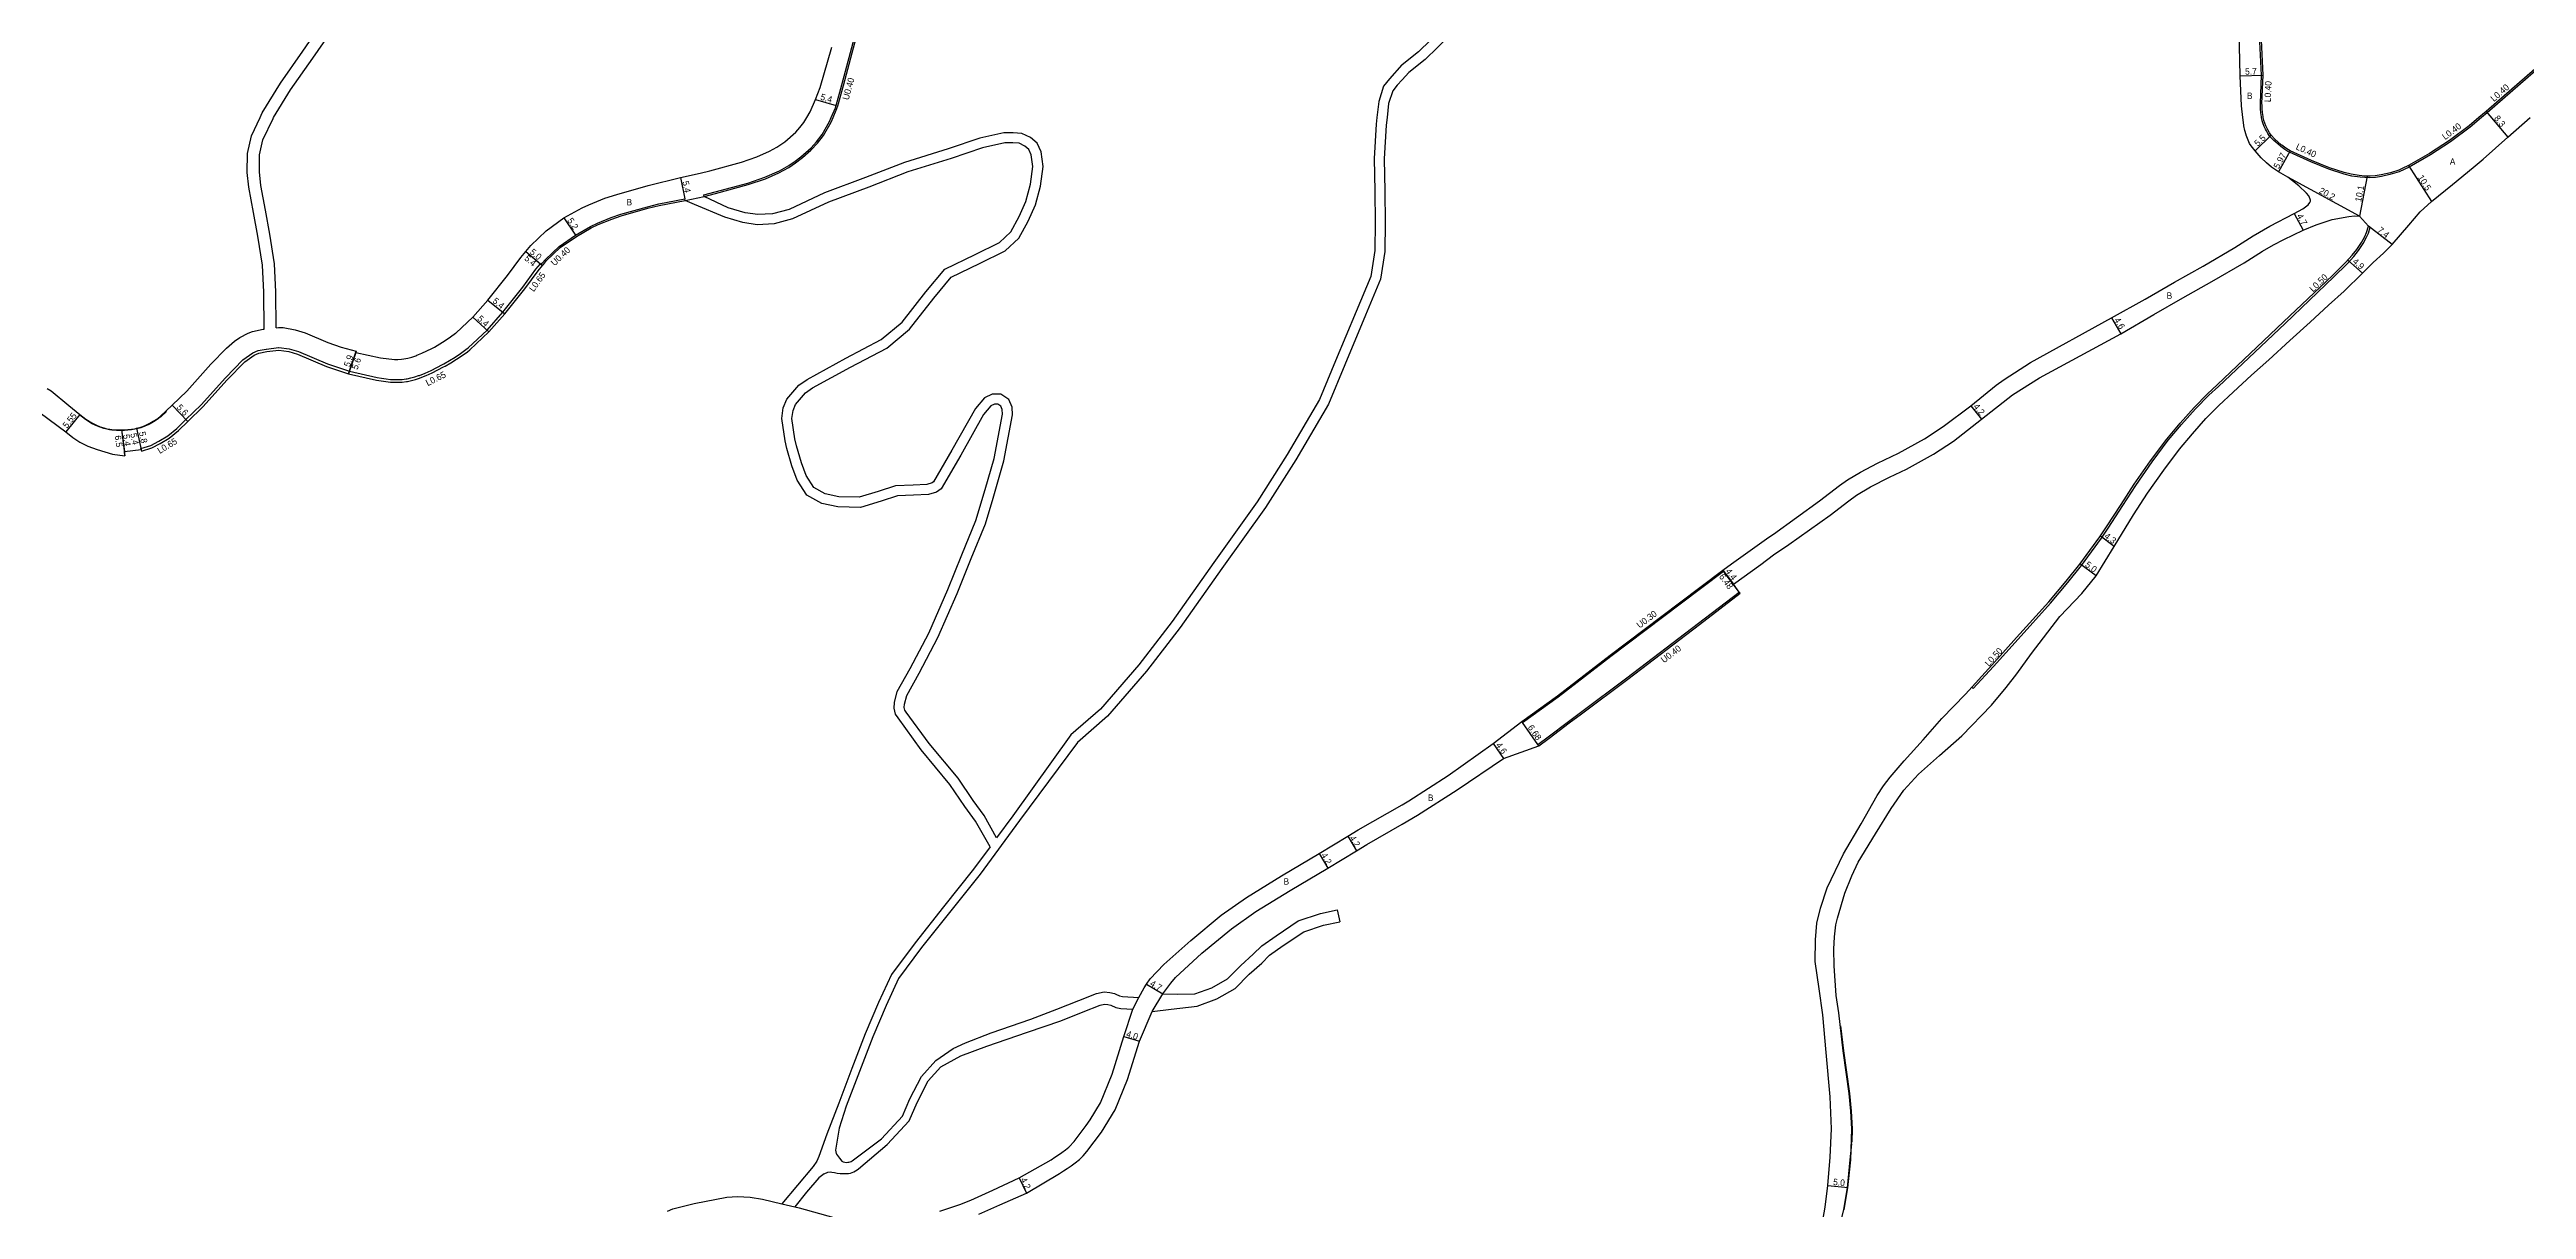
# Model space of a CAD drawing. Header units: metres. Extents: x -24000 to -20800, y -90000 to -87000.
# Drawn here: x -22218 to -21603, y -88717 to -88430 of the extents above; entities that cross this region are included whole.
import ezdxf

# ---------------------------------------------------------------- set-up
doc = ezdxf.new("R2010")
doc.units = ezdxf.units.M
doc.header["$LTSCALE"] = 2.5
for name, color, linetype in [('側溝・桝', 7, 'Continuous'), ('幅員', 7, 'Continuous'), ('歩道・分離帯・安全施設', 7, 'Continuous'), ('舗装', 7, 'Continuous'), ('道路', 7, 'Continuous')]:
    doc.layers.add(name, color=color, linetype=linetype)
doc.styles.get("Standard").update_dxf_attribs({"font": ''})
doc.styles.get('Standard').set_extended_font_data('@MS PGothic')

msp = doc.modelspace()

# ---------------------------------------------------------------- linework, layer by layer
at = {"layer": '側溝・桝', "flags": 128}
for points in [[(-21669.1, -88446.75), (-21669.15, -88446.54), (-21669.28, -88445.57), (-21669.36, -88444.61), (-21669.4, -88443.65), (-21669.42, -88443.29), (-21669.14, -88436.27), (-21669.61, -88426.33), (-21669.68, -88424.78), (-21670.25, -88419.68)], [(-22022.21, -88443.85), (-22020.82, -88438.77), (-22018.69, -88430.7), (-22015.78, -88419.87)], [(-21600, -88434.25), (-21601.12, -88435.1), (-21613.16, -88445.54), (-21614.6, -88446.75)], [(-22023.4, -88446.74), (-22022.42, -88444.46), (-22022.21, -88443.85)], [(-22055.36, -88466.27), (-22052.53, -88465.57), (-22044.42, -88463.36), (-22040.18, -88461.91), (-22036.85, -88460.43), (-22034.37, -88459.09), (-22032.71, -88457.99), (-22031.01, -88456.68), (-22028.87, -88454.79), (-22027.27, -88453.13), (-22025.79, -88451.17), (-22023.89, -88447.91), (-22023.4, -88446.74)], [(-21614.6, -88446.75), (-21617.4, -88449.12), (-21622.27, -88452.79), (-21627.26, -88456.02), (-21632.49, -88459.02), (-21634.97, -88460.16), (-21637.29, -88460.89), (-21639.41, -88461.35), (-21640.84, -88461.57), (-21642.43, -88461.68), (-21643.48, -88461.64), (-21644.65, -88461.53), (-21646.77, -88461.23), (-21648.66, -88460.8), (-21652.43, -88459.55), (-21656.92, -88457.75), (-21662.21, -88455.32), (-21662.62, -88455.13), (-21663.34, -88454.7), (-21663.69, -88454.44), (-21664.37, -88453.92), (-21664.53, -88453.79), (-21666.09, -88452.4), (-21667.05, -88451.41), (-21667.53, -88450.72), (-21667.94, -88450), (-21668.12, -88449.65), (-21668.44, -88448.97), (-21668.72, -88448.27), (-21668.94, -88447.55), (-21668.96, -88447.48), (-21669.1, -88446.75)], [(-22095.47, -88483.41), (-22095.22, -88483.13), (-22094.44, -88482.2), (-22091.05, -88478.98), (-22087.04, -88476.24), (-22083.35, -88474.1), (-22081.67, -88473.28), (-22078.29, -88471.9), (-22075.95, -88471.09), (-22069.31, -88469.21), (-22066.5, -88468.54), (-22060.05, -88467.3)], [(-22195.07, -88528.8), (-22192.62, -88528.01), (-22190.61, -88526.97), (-22188.4, -88525.64), (-22186.16, -88523.78), (-22183.89, -88521.59), (-22180.13, -88517.98), (-22174.1, -88511.28), (-22169.74, -88506.79), (-22167.3, -88505.05), (-22165.95, -88504.51), (-22163.95, -88504.11), (-22163.9, -88504.11), (-22160.91, -88503.77), (-22160.85, -88503.76), (-22158.27, -88504.08), (-22156, -88504.75), (-22148.79, -88507.8), (-22143.36, -88509.63), (-22136.47, -88511.18), (-22135.36, -88511.37), (-22134.24, -88511.53), (-22133.12, -88511.64), (-22132.32, -88511.68), (-22131.3, -88511.69), (-22130.28, -88511.64), (-22129.26, -88511.52), (-22129.05, -88511.49), (-22128.09, -88511.29), (-22127.13, -88511.03), (-22126.19, -88510.71), (-22126, -88510.64), (-22124.53, -88510.06), (-22123.1, -88509.41), (-22121.68, -88508.7), (-22120.28, -88507.95), (-22119.95, -88507.77), (-22118.53, -88506.95), (-22117.14, -88506.09), (-22115.78, -88505.2), (-22114.46, -88504.25), (-22113.93, -88503.84), (-22109.22, -88499.42), (-22105.3, -88494.95), (-22100.33, -88488.8), (-22097.08, -88484.32), (-22095.96, -88482.99)], [(-22095.77, -88483.15), (-22095.96, -88482.99)], [(-22195.02, -88529.04), (-22195.07, -88528.8)], [(-21852.56, -88596.39), (-21843.74, -88590.06), (-21830.68, -88580.02), (-21813.46, -88567.03), (-21802.71, -88558.9)], [(-21848.37, -88602.46), (-21845.8, -88600.55), (-21840.8, -88596.77), (-21837.75, -88594.55), (-21826.26, -88585.95), (-21808.53, -88572.39), (-21798.4, -88564.65)], [(-21798.4, -88564.65), (-21798.65, -88564.33)]]:
    msp.add_lwpolyline(points, dxfattribs=at)
at = {"layer": '側溝・桝'}
for points in [[(-21740.64, -88588.23), (-21735.62, -88582.79), (-21729.5, -88575.98), (-21721.51, -88567.06), (-21717.17, -88561.97), (-21713.8, -88557.74), (-21708.83, -88550.97), (-21707.13, -88548.48), (-21703.54, -88542.93), (-21700.29, -88537.9), (-21696.24, -88532.11), (-21692.25, -88526.74), (-21688.95, -88522.83), (-21685.51, -88518.93), (-21682.18, -88515.55), (-21679.79, -88513.37), (-21663.3, -88497.77), (-21651.19, -88486.23), (-21647.91, -88483.02), (-21646.27, -88481.19), (-21645.12, -88479.7), (-21643.96, -88477.94), (-21643.09, -88476.42), (-21642.64, -88475.41), (-21642.16, -88473.88), (-21642.64, -88473.74)], [(-21740.64, -88588.23), (-21741.01, -88587.89)]]:
    msp.add_lwpolyline(points, dxfattribs=at)
at = {"layer": '幅員', "flags": 128}
for points in [[(-21674.44, -88436.42), (-21668.74, -88436.27)], [(-22027.79, -88442.26), (-22022.59, -88443.72)], [(-21613.42, -88445.23), (-21608.08, -88451.59)], [(-21670.68, -88454.99), (-21666.74, -88451.15)], [(-21662.04, -88454.96), (-21664.9, -88460.2)], [(-22061.26, -88461.63), (-22060.13, -88466.91)], [(-21644.87, -88471.17), (-21662.62, -88461.53)], [(-21642.9, -88461.26), (-21644.87, -88471.17)], [(-21632.67, -88458.66), (-21627.01, -88467.51)], [(-22090.16, -88471.59), (-22087.26, -88475.9)], [(-21661.04, -88470.54), (-21658.83, -88474.69)], [(-21636.75, -88478.22), (-21642.61, -88473.64)], [(-22099.59, -88479.93), (-22095.47, -88483.41)], [(-22099.59, -88479.93), (-22095.77, -88483.15)], [(-21644.1, -88485.31), (-21647.72, -88482.06)], [(-22109, -88491.97), (-22104.8, -88495.37)], [(-22112.74, -88496.22), (-22108.76, -88499.87)], [(-21706.32, -88496.39), (-21704, -88500.36)], [(-22143.53, -88510.26), (-22141.65, -88504.67)], [(-22141.74, -88504.95), (-22143.53, -88510.26)], [(-22210.2, -88520.3), (-22213.65, -88524.65)], [(-22196.11, -88523.75), (-22194.94, -88529.44)], [(-22196.11, -88523.75), (-22195.02, -88529.04)], [(-22187.32, -88518.01), (-22183.44, -88522.05)], [(-21741.22, -88518.22), (-21738.55, -88521.47)], [(-22199.9, -88524.16), (-22199.16, -88529.51)], [(-22199.9, -88524.16), (-22199.01, -88530.6)], [(-21705.65, -88553.05), (-21709.11, -88550.5)], [(-21802.71, -88558.9), (-21800.07, -88562.42)], [(-21798.65, -88564.33), (-21802.53, -88559.14)], [(-21710.13, -88560.33), (-21714.16, -88557.37)], [(-21848.61, -88602.14), (-21852.39, -88596.64)], [(-21859.72, -88601.84), (-21857.1, -88605.63)], [(-21895.76, -88624.86), (-21893.57, -88628.45)], [(-21902.8, -88629.15), (-21900.67, -88632.77)], [(-21945.65, -88661.51), (-21941.61, -88663.91)], [(-21951.25, -88674.48), (-21947.43, -88675.68)], [(-21977.28, -88709.51), (-21975.46, -88713.3)], [(-21776.66, -88711.42), (-21771.68, -88711.92)]]:
    msp.add_lwpolyline(points, dxfattribs=at)
at = {"layer": '歩道・分離帯・安全施設', "flags": 128}
msp.add_lwpolyline([(-22188.73, -88519.58), (-22190.14, -88520.93), (-22190.25, -88521.01), (-22191.05, -88521.61), (-22191.9, -88522.16), (-22192.78, -88522.65), (-22193.11, -88522.82), (-22194.07, -88523.25), (-22195.06, -88523.61), (-22196.07, -88523.9), (-22196.52, -88524), (-22197.39, -88524.14), (-22198.26, -88524.23), (-22199.14, -88524.29), (-22199.9, -88524.31), (-22201.08, -88524.29), (-22202.26, -88524.21), (-22202.8, -88524.14), (-22203.53, -88524.01), (-22204.25, -88523.82), (-22205.19, -88523.5), (-22206.26, -88523.06), (-22207.31, -88522.56), (-22207.4, -88522.5), (-22208.81, -88521.6), (-22210.29, -88520.42)], dxfattribs=at)
at = {"layer": '歩道・分離帯・安全施設'}
for points in [[(-21770.68, -88700.71), (-21770.57, -88697.39), (-21770.8, -88692.98), (-21771.25, -88688.58), (-21772.74, -88678.04), (-21773.47, -88671.87)], [(-21776.08, -88729.33), (-21774.16, -88723.27), (-21772.75, -88717.41), (-21771.84, -88711.96), (-21771.14, -88705.04), (-21770.74, -88701.06)]]:
    msp.add_lwpolyline(points, dxfattribs=at)
at = {"layer": '舗装', "flags": 128}
for points in [[(-22060.05, -88467.3), (-22055.36, -88466.27)], [(-21949.05, -88667.75), (-21947.55, -88664.84)], [(-21944.29, -88668.32), (-21941.61, -88663.91)], [(-22036.07, -88715.97), (-22032.88, -88716.72)]]:
    msp.add_lwpolyline(points, dxfattribs=at)
at = {"layer": '道路', "flags": 128}
for points in [[(-22165.49, -88446.74), (-22164.94, -88445.58), (-22160.46, -88438.19), (-22154.86, -88430.3), (-22148.84, -88421.57), (-22142.43, -88413.31), (-22135.83, -88405.12), (-22131.74, -88400.09), (-22130.28, -88396.9), (-22127.17, -88388.95), (-22124.11, -88380.14), (-22121.03, -88370.67), (-22117.5, -88361.41), (-22114.37, -88355.04), (-22111.97, -88351.42), (-22108.18, -88347.5), (-22104.43, -88345.03), (-22098.52, -88340.57), (-22092.07, -88335.74), (-22083.96, -88330.28), (-22077.79, -88325.97), (-22074.12, -88324.42), (-22070.16, -88323.79), (-22063.5, -88323.64)], [(-21790.66, -88336.92), (-21796.76, -88344.49), (-21802.91, -88352.69), (-21808.8, -88361.07), (-21813.53, -88369.01), (-21817.11, -88374.57), (-21821.22, -88379.81), (-21825.68, -88384.31), (-21830.59, -88388.91), (-21837.94, -88395.49), (-21844.06, -88401.3), (-21853.89, -88410.7), (-21862.12, -88417.8), (-21867.57, -88422.84), (-21870.47, -88426.43), (-21876.55, -88432.33), (-21880.59, -88435.54), (-21882.27, -88437.38)], [(-22162.13, -88446.74), (-22157.96, -88439.84), (-22152.4, -88432.03), (-22146.41, -88423.34), (-22140.09, -88415.19), (-22133.48, -88406.98), (-22129.18, -88401.69), (-22127.52, -88398.07), (-22124.36, -88389.98), (-22121.27, -88381.1), (-22118.21, -88371.67), (-22114.75, -88362.62), (-22111.76, -88356.54), (-22110.16, -88354.12)], [(-21809.42, -88357.6), (-21810.89, -88359.7), (-21815.65, -88367.68), (-21819.15, -88373.12), (-21823.1, -88378.15), (-21827.43, -88382.52), (-21832.29, -88387.07), (-21839.64, -88393.66), (-21845.71, -88399.43), (-21855.58, -88408.85), (-21863.79, -88415.94), (-21869.4, -88421.13), (-21872.32, -88424.74), (-21878.2, -88430.45), (-21882.27, -88433.68)], [(-21673.78, -88446.75), (-21674.14, -88443.83), (-21674.44, -88436.42), (-21674.61, -88429.09), (-21674.65, -88426.99), (-21674.89, -88424.08), (-21675.18, -88421.27), (-21675.47, -88418.94), (-21676.29, -88410.47), (-21677.11, -88403.92), (-21677.29, -88398.38), (-21677.16, -88394.89), (-21676.9, -88392.34), (-21676.27, -88388.53), (-21675.44, -88385.08), (-21674.6, -88382.23), (-21673.44, -88378.89), (-21671.53, -88373.12), (-21670.74, -88370.12), (-21670.55, -88368.14), (-21670.49, -88366.62), (-21670.57, -88363.54), (-21670.6, -88362.48)], [(-21668.7, -88446.75), (-21668.75, -88446.47), (-21668.88, -88445.53), (-21668.96, -88444.58), (-21669.01, -88443.64), (-21669.02, -88443.29), (-21668.74, -88436.27), (-21669.23, -88425.79), (-21669.45, -88423.23), (-21669.86, -88419.64)], [(-22022.59, -88443.72), (-22021.21, -88438.67), (-22019.08, -88430.6), (-22016.16, -88419.76)], [(-22029.93, -88446.74), (-22029.09, -88445.3), (-22027.79, -88442.26), (-22026.62, -88439.33), (-22023.66, -88429.27)], [(-21882.27, -88433.68), (-21882.3, -88433.7), (-21885.42, -88437.11), (-21886.85, -88438.98), (-21888.07, -88442.77), (-21888.5, -88446.75)], [(-21882.27, -88437.38), (-21883.5, -88438.72), (-21884.6, -88440.16), (-21885.61, -88443.29), (-21885.98, -88446.75)], [(-21600, -88433.75), (-21601.37, -88434.79), (-21613.42, -88445.23), (-21615.22, -88446.75)], [(-22023.83, -88446.74), (-22022.8, -88444.32), (-22022.59, -88443.72)], [(-22164.46, -88499.19), (-22164.58, -88490.03), (-22164.93, -88483.31), (-22166.06, -88476.1), (-22167.09, -88470.28), (-22168.31, -88463.99), (-22168.68, -88460.36), (-22168.62, -88455.62), (-22167.65, -88451.3), (-22165.49, -88446.74)], [(-22161.47, -88498.85), (-22161.58, -88489.94), (-22161.94, -88483), (-22163.1, -88475.62), (-22164.15, -88469.71), (-22165.34, -88463.55), (-22165.68, -88460.23), (-22165.63, -88455.97), (-22164.8, -88452.29), (-22162.29, -88447.01), (-22162.13, -88446.74)], [(-22161.47, -88498.85), (-22160.95, -88498.79), (-22159.8, -88498.79), (-22156.83, -88499.34), (-22154.33, -88500.08), (-22148.68, -88502.47), (-22145.41, -88503.62), (-22141.65, -88504.67), (-22141.74, -88504.95), (-22135.65, -88506.29), (-22132.17, -88506.71), (-22131.3, -88506.71), (-22130.43, -88506.65), (-22129.87, -88506.58), (-22128.85, -88506.37), (-22127.85, -88506.09), (-22126.86, -88505.76), (-22126.61, -88505.67), (-22125.37, -88505.17), (-22124.14, -88504.6), (-22122.94, -88503.98), (-22122.28, -88503.61), (-22120.92, -88502.82), (-22119.58, -88502), (-22118.27, -88501.12), (-22117.01, -88500.19), (-22116.85, -88500.07), (-22112.74, -88496.22), (-22109, -88491.97), (-22104.1, -88485.91), (-22100.82, -88481.39), (-22099.59, -88479.93), (-22098.38, -88478.49), (-22094.53, -88474.84), (-22090.16, -88471.59), (-22085.6, -88469.15), (-22083.93, -88468.37), (-22079.98, -88466.76), (-22077.06, -88465.79), (-22069.21, -88463.57), (-22061.26, -88461.63), (-22056.34, -88460.54), (-22053.99, -88459.96), (-22046.13, -88457.81), (-22042.3, -88456.5), (-22039.12, -88455.09), (-22037.35, -88454.1), (-22035.39, -88452.8), (-22032.63, -88450.37), (-22031.61, -88449.25), (-22030.63, -88447.95), (-22029.93, -88446.74)], [(-22055.36, -88466.27), (-22055.46, -88465.89), (-22052.63, -88465.19), (-22044.54, -88462.98), (-22040.33, -88461.54), (-22036.69, -88459.92), (-22034.39, -88458.62), (-22032.77, -88457.55), (-22031.39, -88456.48), (-22028.81, -88454.21), (-22027.52, -88452.79), (-22026.13, -88450.95), (-22024.25, -88447.73), (-22023.83, -88446.74)], [(-21888.5, -88446.75), (-21888.68, -88448.42), (-21889.23, -88456.9), (-21889.04, -88465), (-21888.96, -88472.75), (-21889.05, -88479.73), (-21890.05, -88486.13), (-21893.63, -88494.79), (-21898.79, -88507.04), (-21902.77, -88516.62), (-21910.76, -88530.29), (-21918.24, -88542.01), (-21928.97, -88557.01), (-21939.31, -88571.63), (-21947.6, -88582.41), (-21957.11, -88593.33), (-21964.45, -88599.76)], [(-21885.98, -88446.75), (-21886.19, -88448.64), (-21886.73, -88456.95), (-21886.54, -88464.96), (-21886.46, -88472.75), (-21886.55, -88479.94), (-21887.63, -88486.81), (-21891.31, -88495.72), (-21896.48, -88507.99), (-21900.53, -88517.74), (-21908.63, -88531.59), (-21916.17, -88543.42), (-21926.96, -88558.5), (-21937.31, -88573.13), (-21945.67, -88583.99), (-21955.33, -88595.1), (-21962.8, -88601.64)], [(-21657.95, -88465.46), (-21659.91, -88463.67), (-21662.62, -88461.53), (-21664.9, -88460.2), (-21666.68, -88459.04), (-21667.94, -88457.99), (-21669.19, -88456.72), (-21670.68, -88454.99), (-21671.71, -88453.76), (-21672.09, -88453.15), (-21672.29, -88452.77), (-21672.64, -88451.95), (-21672.94, -88451.11), (-21672.96, -88451.05), (-21673.27, -88449.92), (-21673.52, -88448.77), (-21673.55, -88448.62), (-21673.78, -88446.75)], [(-21615.22, -88446.75), (-21617.65, -88448.81), (-21622.5, -88452.46), (-21627.47, -88455.68), (-21632.67, -88458.66), (-21634.22, -88459.38), (-21635.12, -88459.79), (-21637.18, -88460.46), (-21639.49, -88460.96), (-21640.93, -88461.18), (-21642.22, -88461.29), (-21642.9, -88461.26), (-21643.51, -88461.23), (-21644.9, -88461.09), (-21646.93, -88460.81), (-21648.61, -88460.4), (-21652.29, -88459.18), (-21656.76, -88457.39), (-21662.04, -88454.96), (-21662.46, -88454.76), (-21663.13, -88454.36), (-21663.45, -88454.12), (-21664.12, -88453.6), (-21664.27, -88453.48), (-21665.82, -88452.11), (-21666.74, -88451.15), (-21667.19, -88450.5), (-21667.59, -88449.81), (-21667.76, -88449.48), (-21668.07, -88448.82), (-21668.34, -88448.14), (-21668.55, -88447.44), (-21668.57, -88447.4), (-21668.7, -88446.75)], [(-21636.75, -88478.22), (-21632.57, -88473.38), (-21629.77, -88470.15), (-21627.01, -88467.51), (-21621.79, -88463.33), (-21616.64, -88459.14), (-21614.15, -88457.04), (-21608.08, -88451.59), (-21602.5, -88446.75)], [(-21984.47, -88627.49), (-21988.03, -88621.1), (-21990.72, -88617.45), (-21994.4, -88612), (-22001.54, -88603.43), (-22007.29, -88595.55), (-22007.92, -88594.61), (-22008.26, -88593.11), (-22008.12, -88591.71), (-22007.5, -88589.03), (-22004.27, -88583.25), (-21999.67, -88574.52), (-21994.92, -88563.75), (-21991.43, -88555.09), (-21987.95, -88546.61), (-21985.7, -88538.94), (-21983.46, -88531.27), (-21981.4, -88520.24), (-21981.46, -88519.12), (-21981.81, -88518.28), (-21982.54, -88517.79), (-21983.38, -88517.77), (-21984.23, -88518.21), (-21986.06, -88520.31), (-21991.72, -88530.4), (-21996.6, -88538.75), (-21997.73, -88539.56), (-21999.71, -88540.16), (-22003.44, -88540.34), (-22007.45, -88540.52), (-22011.48, -88541.81), (-22016.56, -88543.35), (-22022.23, -88543.21), (-22026.22, -88542.36), (-22029.89, -88540.31), (-22032.31, -88536.61), (-22033.62, -88533.07), (-22034.9, -88528.73), (-22035.31, -88526.85), (-22036.1, -88521.34), (-22035.75, -88518.65), (-22034.86, -88516.53), (-22031.88, -88513.07), (-22029.79, -88511.63), (-22020.25, -88506.39), (-22011.47, -88501.77), (-22006.23, -88497.44), (-22000.36, -88489.96), (-21995.65, -88484.3), (-21988.19, -88480.68), (-21982.15, -88477.67), (-21979.29, -88475.04), (-21977.24, -88471.28), (-21975.56, -88467.51), (-21974.42, -88463.25), (-21973.84, -88458.89), (-21974.23, -88455.99), (-21974.85, -88454.68), (-21975.85, -88453.81), (-21977.23, -88453.12), (-21978.81, -88452.99), (-21980.77, -88453.03), (-21986.3, -88454.28), (-21994.09, -88456.88), (-22004.89, -88460.23), (-22014.49, -88463.98), (-22024.56, -88467.73), (-22033.42, -88471.87), (-22038.01, -88473.05), (-22042.21, -88473.32), (-22045.74, -88472.76), (-22050.26, -88471.43), (-22057.76, -88468.26), (-22060.05, -88467.3)], [(-21982.84, -88625.28), (-21985.92, -88619.75), (-21988.69, -88616), (-21992.4, -88610.49), (-21999.57, -88601.89), (-22005.24, -88594.13), (-22005.58, -88593.61), (-22005.73, -88592.95), (-22005.65, -88592.12), (-22005.14, -88589.94), (-22002.08, -88584.45), (-21997.42, -88575.61), (-21992.61, -88564.71), (-21989.12, -88556.04), (-21985.59, -88547.44), (-21983.72, -88541.07), (-21981.02, -88531.85), (-21978.88, -88520.4), (-21978.99, -88518.56), (-21979.79, -88516.62), (-21981.76, -88515.31), (-21983.97, -88515.26), (-21985.81, -88516.22), (-21988.11, -88518.86), (-21993.9, -88529.18), (-21998.48, -88537.03), (-21998.85, -88537.29), (-22000.14, -88537.68), (-22003.56, -88537.85), (-22007.89, -88538.04), (-22012.21, -88539.42), (-22016.9, -88540.85), (-22021.94, -88540.71), (-22025.33, -88539.99), (-22028.13, -88538.43), (-22030.06, -88535.48), (-22031.25, -88532.28), (-22032.47, -88528.1), (-22032.85, -88526.4), (-22033.58, -88521.32), (-22033.32, -88519.31), (-22032.71, -88517.86), (-22030.2, -88514.94), (-22028.48, -88513.76), (-22019.08, -88508.6), (-22010.08, -88503.86), (-22004.43, -88499.19), (-21998.42, -88491.53), (-21994.07, -88486.32), (-21987.09, -88482.92), (-21980.72, -88479.75), (-21977.29, -88476.6), (-21974.99, -88472.39), (-21973.19, -88468.34), (-21971.96, -88463.74), (-21971.32, -88458.89), (-21971.81, -88455.28), (-21972.81, -88453.13), (-21974.46, -88451.71), (-21976.54, -88450.67), (-21978.73, -88450.49), (-21981.08, -88450.54), (-21986.96, -88451.87), (-21994.84, -88454.49), (-22005.72, -88457.87), (-22015.38, -88461.64), (-22025.53, -88465.42), (-22034.27, -88469.51), (-22038.41, -88470.57), (-22042.09, -88470.81), (-22045.19, -88470.32), (-22049.38, -88469.09), (-22055.36, -88466.27)], [(-22095.77, -88483.15), (-22095.53, -88482.87), (-22094.73, -88481.92), (-22091.31, -88478.67), (-22087.26, -88475.9), (-22083.54, -88473.75), (-22081.83, -88472.92), (-22078.43, -88471.53), (-22076.07, -88470.7), (-22069.41, -88468.83), (-22066.59, -88468.15), (-22060.13, -88466.91)], [(-22060.05, -88467.3), (-22060.13, -88466.91)], [(-21802.71, -88558.9), (-21800.57, -88557.33), (-21791.3, -88550.75), (-21790.18, -88549.96), (-21778.74, -88541.74), (-21773.78, -88537.91), (-21771.82, -88536.56), (-21768.56, -88534.62), (-21764.37, -88532.41), (-21759.2, -88529.96), (-21752.74, -88526.4), (-21748.06, -88523.32), (-21741.22, -88518.22), (-21734.92, -88513.05), (-21732.92, -88511.63), (-21726.39, -88507.42), (-21706.32, -88496.39), (-21698.01, -88491.72), (-21690.75, -88487.57), (-21683.62, -88483.59), (-21675.77, -88478.96), (-21671.17, -88476.08), (-21667.04, -88473.68), (-21661.04, -88470.54), (-21658.93, -88469.38), (-21657.59, -88468.41), (-21657.13, -88467.79), (-21656.98, -88467.47), (-21656.96, -88467.21), (-21657.07, -88466.93), (-21657.42, -88466.17), (-21657.95, -88465.46)], [(-21798.65, -88564.33), (-21800.07, -88562.42), (-21793.34, -88557.5), (-21790.13, -88555.11), (-21786.36, -88552.58), (-21776.11, -88545.27), (-21771.5, -88541.7), (-21769.55, -88540.33), (-21766.14, -88538.3), (-21761.43, -88535.89), (-21757.2, -88533.88), (-21750.46, -88530.17), (-21745.54, -88526.92), (-21738.55, -88521.47), (-21730.91, -88515.45), (-21724.19, -88511.23), (-21704, -88500.36), (-21695.82, -88495.54), (-21688.61, -88491.41), (-21681.44, -88487.4), (-21673.48, -88482.72), (-21668.92, -88479.86), (-21666.2, -88478.31), (-21663.58, -88476.96), (-21658.83, -88474.69), (-21655.56, -88473.33), (-21653.34, -88472.55), (-21651.6, -88472.04), (-21647.52, -88471.24), (-21646.05, -88471.11), (-21644.87, -88471.17)], [(-22220.01, -88519.91), (-22213.65, -88524.65), (-22211.92, -88526.07), (-22210.23, -88527.2), (-22209.86, -88527.4), (-22208.23, -88528.16), (-22205.91, -88529.05), (-22202.11, -88530.21), (-22199.01, -88530.6), (-22199.16, -88529.51), (-22195.02, -88529.04), (-22194.94, -88529.44), (-22192.37, -88528.62), (-22190.29, -88527.54), (-22188.02, -88526.17), (-22185.73, -88524.27), (-22183.44, -88522.05), (-22179.66, -88518.43), (-22173.62, -88511.73), (-22169.31, -88507.28), (-22166.99, -88505.62), (-22165.77, -88505.14), (-22163.85, -88504.76), (-22163.83, -88504.75), (-22160.87, -88504.42), (-22158.38, -88504.72), (-22156.22, -88505.36), (-22149.02, -88508.41), (-22143.53, -88510.26), (-22136.59, -88511.82), (-22135.46, -88512.01), (-22134.32, -88512.17), (-22133.17, -88512.29), (-22132.34, -88512.33), (-22131.28, -88512.34), (-22130.23, -88512.29), (-22129.17, -88512.17), (-22128.94, -88512.13), (-22127.93, -88511.92), (-22126.94, -88511.65), (-22125.97, -88511.32), (-22125.77, -88511.25), (-22124.28, -88510.65), (-22122.82, -88509.99), (-22121.38, -88509.28), (-22119.97, -88508.52), (-22119.63, -88508.33), (-22118.2, -88507.51), (-22116.79, -88506.64), (-22115.41, -88505.73), (-22114.07, -88504.77), (-22113.51, -88504.33), (-22108.76, -88499.87), (-22104.8, -88495.37), (-22099.81, -88489.2), (-22096.57, -88484.72), (-22095.47, -88483.41)], [(-22095.47, -88483.41), (-22095.77, -88483.15)], [(-22218.3, -88513.86), (-22217.28, -88514.51), (-22217.27, -88514.51), (-22212.95, -88518.12), (-22210.2, -88520.3), (-22208.69, -88521.5), (-22207.24, -88522.42), (-22206.2, -88522.92), (-22205.13, -88523.36), (-22204.21, -88523.68), (-22203.5, -88523.86), (-22202.78, -88523.99), (-22202.24, -88524.06), (-22201.07, -88524.14), (-22199.9, -88524.16), (-22199.15, -88524.14), (-22198.28, -88524.08), (-22197.41, -88523.99), (-22196.55, -88523.85), (-22196.11, -88523.75), (-22195.11, -88523.47), (-22194.13, -88523.11), (-22193.18, -88522.68), (-22192.85, -88522.52), (-22191.98, -88522.03), (-22191.14, -88521.49), (-22190.34, -88520.89), (-22190.24, -88520.81), (-22187.32, -88518.01), (-22183.68, -88514.53), (-22177.72, -88507.9), (-22173.82, -88503.89), (-22171.8, -88502.18), (-22170.5, -88501.25), (-22168.46, -88500.18), (-22167.36, -88499.74), (-22164.71, -88499.22), (-22164.46, -88499.19)], [(-21852.39, -88596.64), (-21843.56, -88590.3), (-21830.5, -88580.26), (-21813.28, -88567.27), (-21802.53, -88559.14)], [(-21802.53, -88559.14), (-21802.71, -88558.9)], [(-21848.61, -88602.14), (-21846.04, -88600.23), (-21841.04, -88596.45), (-21837.99, -88594.23), (-21826.51, -88585.63), (-21808.77, -88572.07), (-21798.65, -88564.33)], [(-21882.28, -88617.04), (-21880.63, -88616.09), (-21870.88, -88609.79), (-21859.72, -88601.84), (-21852.56, -88596.39), (-21852.39, -88596.64)], [(-21962.8, -88601.64), (-21977.17, -88620.97), (-21986.95, -88634.23), (-22001.48, -88652.47), (-22007.18, -88660.12), (-22010.26, -88666.84), (-22013.55, -88674.6), (-22016.88, -88683.15), (-22020.11, -88691.72), (-22021.87, -88697.25), (-22022.31, -88699.71), (-22022.77, -88702.63), (-22022.71, -88703.06), (-22022.59, -88703.49), (-22022.53, -88703.64), (-22021.83, -88704.67), (-22021.21, -88705.42), (-22020.86, -88705.57), (-22020.5, -88705.66), (-22020.11, -88705.69), (-22019.73, -88705.68), (-22019.47, -88705.66), (-22019.18, -88705.59), (-22018.9, -88705.46), (-22018.64, -88705.32), (-22011.36, -88699.82), (-22006.21, -88694.27), (-22004.32, -88689.97), (-22001.48, -88684.38), (-21997.89, -88680.41), (-21993.62, -88677.5), (-21990.53, -88676.09), (-21984.18, -88673.6), (-21974.33, -88670.17), (-21967.92, -88667.74)], [(-21964.45, -88599.76), (-21978.79, -88619.79), (-21982.84, -88625.28)], [(-21857.1, -88605.63), (-21848.37, -88602.46), (-21848.61, -88602.14)], [(-21882.28, -88621.88), (-21878.45, -88619.68), (-21868.6, -88613.33), (-21857.1, -88605.63)], [(-21947.55, -88664.84), (-21946.26, -88662.41), (-21945.65, -88661.51), (-21944.75, -88660.19), (-21941.39, -88656.63), (-21934.69, -88650.7), (-21927.13, -88644.45), (-21920.84, -88640.03), (-21912.21, -88634.69), (-21902.8, -88629.15), (-21895.76, -88624.86), (-21893.17, -88623.29), (-21882.28, -88617.04)], [(-21941.61, -88663.91), (-21939.66, -88661.29), (-21938.45, -88659.91), (-21931.92, -88653.87), (-21924.58, -88647.79), (-21918.52, -88643.53), (-21910.04, -88638.28), (-21900.67, -88632.77), (-21893.57, -88628.45), (-21891.03, -88626.91), (-21882.28, -88621.88)], [(-21984.47, -88627.49), (-21988.54, -88633.01), (-21995.97, -88642.35), (-22003.06, -88651.25), (-22008.91, -88659.1), (-22012.09, -88666.03), (-22015.4, -88673.84), (-22018.74, -88682.42), (-22021.98, -88691), (-22024.96, -88698.71), (-22026.89, -88704.26), (-22027.38, -88705.42), (-22028.3, -88706.72)], [(-21944.29, -88668.32), (-21939.53, -88667.75), (-21933.1, -88666.94), (-21928.21, -88665.16), (-21923.7, -88662.61), (-21920.19, -88659.07), (-21917.1, -88656.28), (-21915.14, -88654.31), (-21911.78, -88651.98), (-21906.68, -88648.55), (-21901.74, -88646.94), (-21897.75, -88646.07)], [(-21941.61, -88663.91), (-21938.03, -88664.04), (-21933.66, -88663.95), (-21929.46, -88662.43), (-21925.54, -88660.2), (-21922.26, -88656.9), (-21919.17, -88654.1), (-21917.07, -88652), (-21913.47, -88649.51), (-21908.01, -88645.83), (-21902.52, -88644.04), (-21898.38, -88643.14)], [(-21898.38, -88643.14), (-21897.75, -88646.07)], [(-21967.92, -88667.74), (-21962.44, -88665.58), (-21958.03, -88663.81), (-21956.18, -88663.43), (-21954.75, -88663.61), (-21953.58, -88663.87), (-21953.3, -88664), (-21952.34, -88664.43), (-21951.63, -88664.58), (-21947.55, -88664.84)], [(-22025.62, -88708.55), (-22024.68, -88708.14), (-22024.01, -88708.03), (-22023.71, -88708.09), (-22023.03, -88708.22), (-22022.34, -88708.34), (-22021.65, -88708.43), (-22020.96, -88708.48), (-22020.27, -88708.48), (-22019.59, -88708.43), (-22019.1, -88708.34), (-22018.65, -88708.21), (-22018.23, -88708.02), (-22017.82, -88707.79), (-22017.42, -88707.53), (-22017.09, -88707.31), (-22009.97, -88701.26), (-22004.52, -88695.38), (-22002.51, -88690.83), (-21999.82, -88685.52), (-21996.63, -88682), (-21991.71, -88679.29), (-21985.26, -88676.85), (-21975.15, -88673.42), (-21966.93, -88670.57)], [(-21996.88, -88717.82), (-21991.98, -88716.13), (-21989.22, -88715.05), (-21983.75, -88712.61), (-21977.28, -88709.51), (-21969.33, -88705.03), (-21968.43, -88704.44), (-21967.52, -88703.85), (-21966.63, -88703.24), (-21965.76, -88702.6), (-21964.92, -88701.93), (-21964.83, -88701.84), (-21963.57, -88700.5), (-21960.59, -88696.55), (-21959.62, -88695.12), (-21957.03, -88690.9), (-21954.17, -88683.85), (-21951.25, -88674.48), (-21949.05, -88667.75)], [(-21987.21, -88718.54), (-21982.07, -88716.24), (-21975.46, -88713.3), (-21967.26, -88708.45), (-21966.24, -88707.8), (-21965.3, -88707.18), (-21964.32, -88706.51), (-21963.32, -88705.77), (-21962.32, -88704.97), (-21961.38, -88704.11), (-21960.43, -88702.98), (-21956.84, -88698.23), (-21953.44, -88692.71), (-21950.4, -88685.19), (-21947.43, -88675.68), (-21944.29, -88668.32)], [(-21966.93, -88670.57), (-21961.37, -88668.39), (-21957.14, -88666.69), (-21956.06, -88666.47), (-21955.25, -88666.57), (-21954.54, -88666.73), (-21953.28, -88667.3), (-21952.04, -88667.56), (-21949.05, -88667.75)], [(-22028.3, -88706.72), (-22032.24, -88711.3), (-22036.07, -88715.97)], [(-22064.44, -88717.76), (-22063.16, -88717.22), (-22057.84, -88715.85), (-22049.77, -88714.34), (-22047.12, -88714.14), (-22043.99, -88714.28), (-22040.88, -88714.83), (-22036.07, -88715.97)], [(-22025.62, -88708.55), (-22026.89, -88709.51), (-22030, -88713.05), (-22032.88, -88716.72)], [(-22032.88, -88716.72), (-22031.82, -88716.97), (-22023.19, -88719.39)]]:
    msp.add_lwpolyline(points, dxfattribs=at)
at = {"layer": '道路'}
for points in [[(-21680.12, -88513), (-21663.65, -88497.41), (-21651.54, -88485.87), (-21648.27, -88482.67), (-21646.65, -88480.87), (-21645.53, -88479.41), (-21644.38, -88477.68), (-21643.54, -88476.19), (-21643.1, -88475.24), (-21642.61, -88473.64)], [(-21644.87, -88471.17), (-21642.61, -88473.64)], [(-21772.6, -88717.44), (-21771.69, -88711.98), (-21770.99, -88705.05), (-21770.72, -88697.39), (-21770.95, -88693), (-21771.4, -88688.6), (-21772.89, -88678.06), (-21774, -88668.66), (-21774.59, -88664.37), (-21775.15, -88656.95), (-21775.23, -88652.89), (-21775.06, -88649.82), (-21774.7, -88646.8), (-21774.33, -88645.16), (-21772.45, -88638.99), (-21770.74, -88634.68), (-21769.17, -88631.29), (-21764.9, -88624.24), (-21760.95, -88618.01), (-21757.83, -88613.44), (-21754.21, -88609.47), (-21748.99, -88604.86), (-21743.49, -88599.96), (-21736.13, -88592.41), (-21732.43, -88587.99), (-21729.81, -88584.59), (-21726.15, -88579.57), (-21719.13, -88570.39), (-21713.71, -88564.71), (-21710.13, -88560.33), (-21705.65, -88553.05), (-21700.86, -88545.23), (-21697.39, -88539.85), (-21693.39, -88534.14), (-21689.51, -88528.91), (-21686.29, -88525.12), (-21682.94, -88521.32), (-21679.74, -88518.07), (-21676.2, -88514.84), (-21671.61, -88510.57), (-21667.29, -88506.79), (-21662.12, -88502.02), (-21657.1, -88497.43), (-21652.49, -88493.26), (-21648.65, -88489.79), (-21644.1, -88485.31), (-21641.41, -88482.69), (-21638.88, -88480.38), (-21636.75, -88478.22)], [(-21778.36, -88722.41), (-21777.35, -88716.83), (-21776.66, -88711.42), (-21776.1, -88704.38), (-21775.8, -88697.39), (-21776.11, -88689.46), (-21777.09, -88678.47), (-21777.97, -88669.12), (-21778.86, -88662.65), (-21779.83, -88655.93), (-21779.74, -88650.57), (-21779.38, -88646.39), (-21778.49, -88642.69), (-21776.86, -88637.61), (-21772.79, -88629.19), (-21768.44, -88621.78), (-21764.43, -88614.77), (-21762.92, -88612.41), (-21761.2, -88610.21), (-21757.76, -88606.16), (-21753.08, -88600.97), (-21748.39, -88595.65), (-21742.59, -88589.61), (-21735.99, -88582.45), (-21729.87, -88575.64), (-21721.89, -88566.73), (-21717.56, -88561.66), (-21714.2, -88557.43), (-21709.24, -88550.68), (-21707.55, -88548.2), (-21703.96, -88542.66), (-21700.71, -88537.62), (-21696.65, -88531.81), (-21692.64, -88526.42), (-21689.33, -88522.51), (-21685.87, -88518.59), (-21682.52, -88515.19), (-21680.12, -88513)]]:
    msp.add_lwpolyline(points, dxfattribs=at)

# ---------------------------------------------------------------- texts
at = {"layer": '側溝・桝'}
for s, rotation, p in [('U0.40', 74.70477, (-22019.55, -88442.52)), ('L0.40', 87.74929, (-21666.84, -88442.96)), ('L0.40', 40.92684, (-21611.5, -88442.92)), ('L0.40', 36.95495, (-21623.6, -88452.37)), ('L0.40', 335.32613, (-21660.78, -88454.54)), ('U0.40', 43.50835, (-22092.46, -88483.64)), ('L0.65', 54.06536, (-22097.64, -88490.05)), ('L0.50', 43.62058, (-21656.35, -88490.11)), ('L0.65', 26.45244, (-22123.92, -88513.33)), ('L0.65', 31.14664, (-22190.37, -88530.13)), ('U0.30', 37.02927, (-21823.36, -88573.42)), ('U0.40', 37.40991, (-21817.33, -88582.03)), ('L0.50', 47.34408, (-21736.75, -88582.91))]:
    msp.add_text(s, height=1.6, rotation=rotation, dxfattribs=at).set_placement(p)
at = {"layer": '幅員'}
for s, rotation, p in [('5.7', 1.53262, (-21673.2, -88436.14)), ('5.4', 344.26701, (-22026.66, -88442.32)), ('8.3', 309.98633, (-21611.59, -88447.02)), ('5.5', 44.2126, (-21670.03, -88454.01)), ('5.97', 61.39272, (-21664.86, -88459.6)), ('5.4', 282.10103, (-22060.79, -88462.65)), ('10.5', 302.62754, (-21630.49, -88461.6)), ('20.2', 331.50141, (-21655.03, -88465.37)), ('10.1', 78.72779, (-21644.44, -88467.74)), ('5.2', 303.94873, (-22089.4, -88472.28)), ('4.7', 298.06866, (-21660.47, -88471.09)), ('7.4', 321.96307, (-21640.54, -88474.94)), ('5.4', 319.84242, (-22100.09, -88481.89)), ('5.0', 319.84242, (-22098.74, -88480.32)), ('4.9', 318.12988, (-21646.71, -88482.63)), ('5.4', 321.05207, (-22107.99, -88492.47)), ('5.4', 317.46611, (-22111.76, -88496.78)), ('4.6', 300.34258, (-21705.75, -88496.86)), ('5.9', 71.37138, (-22143.26, -88508.68)), ('5.6', 71.37138, (-22141.32, -88509.35)), ('5.6', 313.79865, (-22186.31, -88518.71)), ('4.2', 309.40229, (-21740.71, -88518.45)), ('5.55', 51.54951, (-22213.36, -88523.89)), ('6.5', 277.90584, (-22201.56, -88525.63)), ('5.4', 277.90584, (-22199.49, -88525.35)), ('5.4', 281.57514, (-22197.69, -88525.12)), ('5.8', 281.57514, (-22195.55, -88524.74)), ('4.3', 323.68402, (-21708.28, -88550.8)), ('6.48', 306.7829, (-21803.76, -88560.56)), ('4.4', 306.83279, (-21802.15, -88559.23)), ('5.0', 323.68402, (-21713.04, -88557.88)), ('6.68', 304.4638, (-21851.2, -88597.93)), ('4.6', 304.6637, (-21859.12, -88602.28)), ('4.2', 301.30164, (-21895.41, -88625.24)), ('4.2', 300.49134, (-21902.46, -88629.53)), ('4.7', 329.30217, (-21944.95, -88661.81)), ('4.0', 342.64719, (-21950.83, -88674.51)), ('4.2', 295.59462, (-21976.97, -88709.92)), ('5.0', 354.2599, (-21775.44, -88711.29))]:
    msp.add_text(s, height=1.6, rotation=rotation, dxfattribs=at).set_placement(p)
at = {"layer": '舗装'}
for s, p in [('B', (-21672.75, -88442.14)), ('A', (-21622.45, -88458.46)), ('B', (-22074.63, -88468.51)), ('B', (-21692.68, -88491.67)), ('B', (-21875.89, -88616.11)), ('B', (-21911.69, -88636.86))]:
    msp.add_text(s, height=1.6, dxfattribs=at).set_placement(p)

doc.saveas('drawing.dxf')
